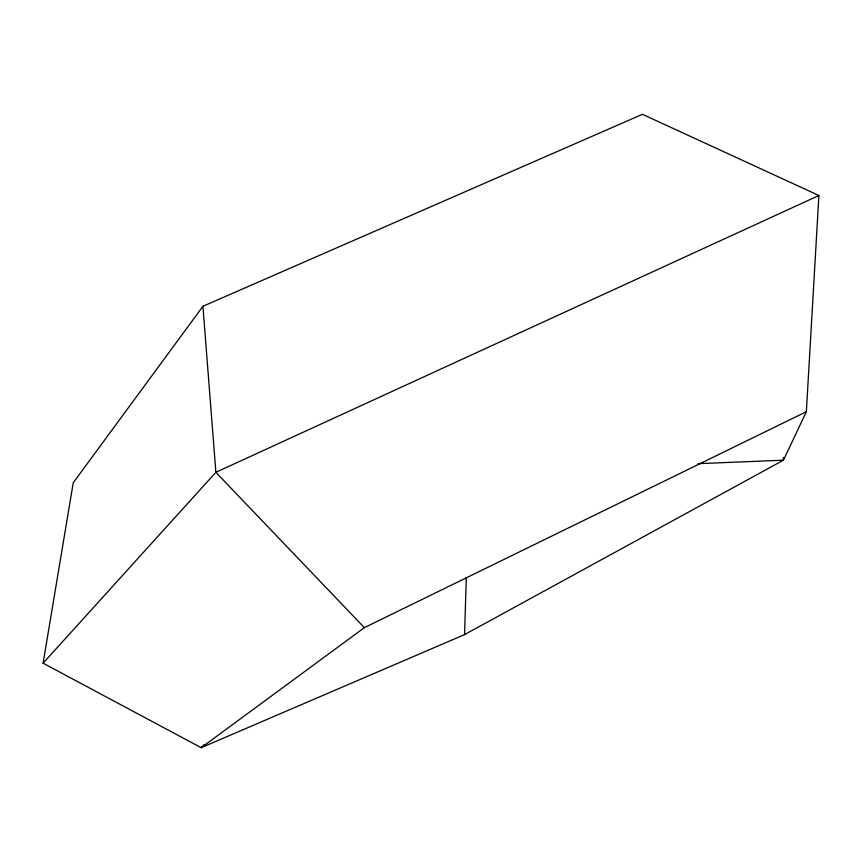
<?xml version="1.0" encoding="UTF-8"?>
<svg xmlns="http://www.w3.org/2000/svg" width="862" height="862" viewBox="0 0 862 862"><rect width="100%" height="100%" fill="white"/><g stroke="black" fill="none" stroke-linecap="round" stroke-linejoin="round"><path stroke-width="1.29" d="M783.483 457.506L783.429 460.189L464.575 634.604L201.202 747.688L43.1 663.19L73.238 482.785L202.926 306.29L642.449 114.312L818.9 195.502L806.358 411.702L783.429 460.189L698.058 463.681M464.575 634.604L466.299 577.443M43.1 663.19L215.877 472.322L818.9 195.502M204.014 744.811L201.202 747.688L364.346 627.655L806.358 411.702M364.346 627.655L215.877 472.322L202.926 306.29"/></g></svg>
